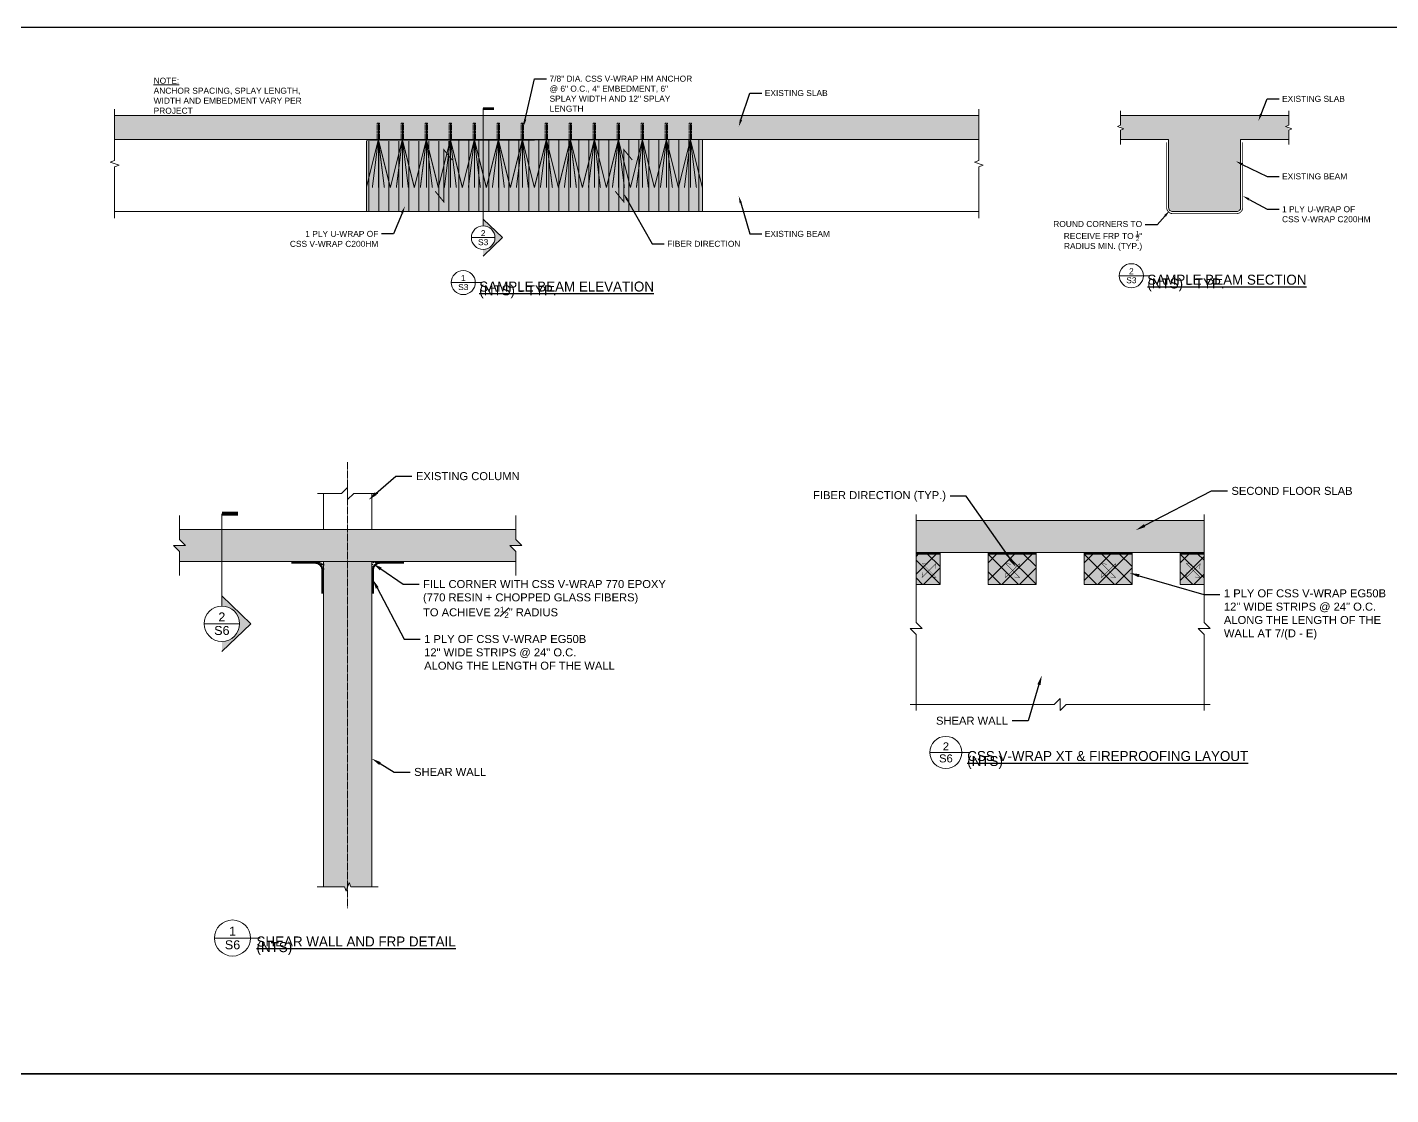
# Model space of a CAD drawing. Header units: inches. Extents: x 1159 to 9559, y -3650 to 1829.
# Drawn here: x 1995.5 to 2336.3, y 1381 to 1647.9 of the extents above; entities that cross this region are included whole.
import ezdxf
from ezdxf import colors
from ezdxf.entities.mleader import LeaderData, LeaderLine
from ezdxf.enums import TextEntityAlignment as Align
from ezdxf.math import Vec2, Vec3

# ---------------------------------------------------------------- set-up
doc = ezdxf.new("R2018")
doc.units = ezdxf.units.IN
doc.header["$MEASUREMENT"] = 0
doc.linetypes.add('CENTER2', pattern=[1.125, 0.75, -0.125, 0.125, -0.125])
doc.linetypes.add('HIDDEN2', pattern=[0.1875, 0.125, -0.0625])
for name, color, linetype, lineweight in [('STN-ANCHOR', 30, 'Continuous', 20), ('STN-ANNO-TEXT', 3, 'Continuous', 20), ('STN-ANNO-TITL-TEXT', 7, 'Continuous', 25), ('STN-EXST-THK', 115, 'Continuous', 9), ('STN-FRP', 5, 'Continuous', 20), ('STN-FRP@EL.', 5, 'Continuous', 70), ('STN-GRAY-Sc-25', 254, 'Continuous', 20), ('STN-GRID-ID', 6, 'Continuous', 20), ('STN-GRID-LINE', 10, 'CENTER2', 13), ('STN-HATCH', 253, 'Continuous', 9), ('STN-HDN-L', 4, 'HIDDEN2', 9), ('STN-REVS', 10, 'Continuous', 20)]:
    doc.layers.add(name, color=color, linetype=linetype, lineweight=lineweight)
doc.layers.add('STN-CONCRETE HATCH', color=253, linetype='Continuous', lineweight=9, transparency=0.75)
doc.layers.add('STN-VPORT', color=30, linetype='Continuous', plot=False)
doc.styles.add('24', font='swiss.ttf', dxfattribs={"height": 1.5})
doc.styles.add('32', font='swiss.ttf', dxfattribs={"height": 2})
doc.styles.add('DIMENSIONS', font='swiss.ttf')
doc.styles.get("Standard").update_dxf_attribs({"font": 'swiss.ttf'})
pattern_1 = [(37.5, (-601.4417, 1480.5096), (-0.03149668, 0.96341188), [0, -0.76, 0, -0.85, 0, -0.8125]), (7.5, (-601.4417, 1480.5096), (0.88488835, 1.41107303), [0, -0.41, 0, -0.685, 0, -0.2625]), (327.5, (-602.0567, 1480.5096), (1.55707093, 0.00282953), [0, -0.25, 0, -0.9, 0, -1.175]), (317.5, (-602.0567, 1480.5096), (1.5030633, 0.4388378), [0, -0.125, 0, -0.59, 0, -0.675])]

# ---------------------------------------------------------------- blocks, each defined once
blk = doc.blocks.new('*U21')
at = {"layer": 'STN-GRID-ID'}
for p, q in [((-0.375, 0), (0, 0)), ((0, 0), (0.1, 0))]:
    blk.add_line(p, q, dxfattribs=at)
blk.add_circle((-0.188, 0), 0.188, dxfattribs=at)
at = {"layer": 'STN-ANNO-TEXT', "style": 'DIMENSIONS'}
for tag, p in [('1', (-0.188, 0.071)), ('S1', (-0.188, -0.071))]:
    blk.add_attdef(tag, text='', height=0.0938, dxfattribs=at).set_placement(p, align=Align.MIDDLE_CENTER)
at = {"layer": 'STN-ANNO-TEXT', "lineweight": 30, "flags": 104}
blk.add_attdef('SCALE', text='', height=0.0938, dxfattribs=at).set_placement((0.062, -0.043), align=Align.TOP_LEFT)
at = {"layer": 'STN-ANNO-TITL-TEXT', "lineweight": 30, "flags": 104}
blk.add_attdef('DETAIL TITLE', text='', height=0.125, dxfattribs=at).set_placement((0.062, 0.016), align=Align.BOTTOM_LEFT)

msp = doc.modelspace()

# ---------------------------------------------------------------- hatches: boundary and pattern name
at = {"layer": 'STN-ANNO-TEXT'}
h = msp.add_hatch(dxfattribs=at)
h.set_pattern_fill('AR-SAND', color=256, scale=0.5)
h.set_pattern_definition(pattern_1)
h.paths.add_polyline_path([(2069.614, 1514.281), (2067.369, 1514.281), (2067.364, 1514.031, -0.4142136), (2069.364, 1512.031), (2069.614, 1512.03)])
h = msp.add_hatch(dxfattribs=at)
h.set_pattern_fill('AR-SAND', color=256, scale=0.5)
h.set_pattern_definition(pattern_1)
h.paths.add_polyline_path([(2081.614, 1514.281), (2083.86, 1514.281), (2083.864, 1514.031, 0.4142136), (2081.864, 1512.031), (2081.614, 1512.03)])
at = {"layer": 'STN-CONCRETE HATCH'}
h = msp.add_hatch(color=256, dxfattribs=at)
h.dxf.hatch_style = 1
h.paths.add_polyline_path([(2017.37, 1625.799), (2017.37, 1619.799), (2233.37, 1619.799), (2233.37, 1625.799)])
h = msp.add_hatch(color=256, dxfattribs=at)
h.dxf.hatch_style = 1
h.paths.add_polyline_path([(2298.817, 1619.799), (2310.817, 1619.799), (2310.817, 1622.799), (2309.993, 1623.099), (2310.817, 1623.399), (2310.817, 1625.799), (2268.817, 1625.799), (2268.817, 1622.799), (2269.642, 1622.499), (2268.817, 1622.199), (2268.817, 1619.799), (2280.817, 1619.799), (2280.817, 1602.799, 0.4142136), (2281.817, 1601.799), (2297.817, 1601.799, 0.4142136), (2298.817, 1602.799)])
h = msp.add_hatch(color=256, dxfattribs=at)
h.dxf.hatch_style = 1
h.paths.add_polyline_path([(2289.677, 1516.572), (2289.677, 1524.572), (2217.677, 1524.572), (2217.677, 1516.572)])
h = msp.add_hatch(color=256, dxfattribs=at)
h.dxf.hatch_style = 1
h.paths.add_polyline_path([(2075.614, 1522.281), (2044.17, 1522.281), (2044.17, 1514.281), (2075.614, 1514.281)])
h.paths.add_polyline_path([(2044.17, 1522.281), (2033.614, 1522.281), (2033.614, 1519.781), (2035.114, 1518.281), (2033.614, 1518.281), (2032.114, 1518.281), (2033.614, 1516.781), (2033.614, 1514.281), (2044.17, 1514.281)])
h.paths.add_polyline_path([(2117.614, 1519.781), (2117.614, 1522.281), (2075.614, 1522.281), (2075.614, 1514.281), (2117.614, 1514.281), (2117.614, 1516.781), (2116.114, 1518.281), (2117.614, 1518.281), (2119.114, 1518.281)])
h = msp.add_hatch(color=256, dxfattribs=at)
h.dxf.hatch_style = 1
h.paths.add_polyline_path([(2081.614, 1514.281), (2075.614, 1514.281), (2075.614, 1432.974), (2076.014, 1434.073), (2076.414, 1432.974), (2081.614, 1432.974)])
h.paths.add_polyline_path([(2075.614, 1514.281), (2069.614, 1514.281), (2069.614, 1432.974), (2074.814, 1432.974), (2075.214, 1431.875), (2075.614, 1432.974)])
at = {"layer": 'STN-FRP'}
h = msp.add_hatch(dxfattribs=at)
h.set_pattern_fill('ANSI31', color=256, scale=20, angle=45)
h.set_pattern_definition([(90, (1938.37, 1664.589), (-2.5, 0), [])])
h.paths.add_polyline_path([(2164.284, 1601.799), (2164.284, 1619.799), (2080.284, 1619.515), (2080.284, 1601.799)])
h = msp.add_hatch(dxfattribs=at)
h.set_pattern_fill('ANSI37', color=256, scale=25)
h.set_pattern_definition([(45, (-637.756, 1643.2578), (-2.2097087, 2.2097087), []), (135, (-637.756, 1643.2578), (-2.2097087, -2.2097087), [])])
h.paths.add_polyline_path([(2217.677, 1516.322), (2217.677, 1508.572), (2223.677, 1508.572), (2223.677, 1516.322)])
h = msp.add_hatch(dxfattribs=at)
h.set_pattern_fill('ANSI37', color=256, scale=25)
h.set_pattern_definition([(45, (-613.756, 1643.2578), (-2.2097087, 2.2097087), []), (135, (-613.756, 1643.2578), (-2.2097087, -2.2097087), [])])
h.paths.add_polyline_path([(2247.677, 1508.572), (2247.677, 1516.322), (2235.677, 1516.322), (2235.677, 1508.572)])
h = msp.add_hatch(dxfattribs=at)
h.set_pattern_fill('ANSI37', color=256, scale=25)
h.set_pattern_definition([(45, (-589.756, 1643.2578), (-2.2097087, 2.2097087), []), (135, (-589.756, 1643.2578), (-2.2097087, -2.2097087), [])])
h.paths.add_polyline_path([(2271.677, 1516.322), (2259.677, 1516.322), (2259.677, 1508.572), (2271.677, 1508.572)])
h = msp.add_hatch(dxfattribs=at)
h.set_pattern_fill('ANSI37', color=256, scale=25)
h.set_pattern_definition([(45, (-565.756, 1643.2578), (-2.2097087, 2.2097087), []), (135, (-565.756, 1643.2578), (-2.2097087, -2.2097087), [])])
h.paths.add_polyline_path([(2289.677, 1508.572), (2289.677, 1516.322), (2283.677, 1516.322), (2283.677, 1508.572)])
at = {"layer": 'STN-GRAY-Sc-25'}
h = msp.add_hatch(color=256, dxfattribs=at)
h.dxf.hatch_style = 1
h.paths.add_polyline_path([(2080.284, 1619.515), (2080.284, 1601.799), (2164.284, 1601.799), (2164.284, 1619.799)])
h = msp.add_hatch(color=256, dxfattribs=at)
h.dxf.hatch_style = 1
h.paths.add_polyline_path([(2223.677, 1516.322), (2217.677, 1516.322), (2217.677, 1508.572), (2223.677, 1508.572)])
h.paths.add_polyline_path([(2247.677, 1508.572), (2247.677, 1516.322), (2235.677, 1516.322), (2235.677, 1508.572)])
h.paths.add_polyline_path([(2271.677, 1508.572), (2271.677, 1516.322), (2259.677, 1516.322), (2259.677, 1508.572)])
h.paths.add_polyline_path([(2283.677, 1508.572), (2289.677, 1508.572), (2289.677, 1516.322), (2283.677, 1516.322)])
at = {"layer": 'STN-HATCH', "ltscale": 100}
for points in [[(2109.479, 1590.638), (2114.326, 1595.287), (2109.479, 1599.936), (2109.479, 1598.235, -0.4142136), (2112.427, 1595.287, -0.4142136), (2109.479, 1592.339)], [(2044.17, 1491.787), (2051.441, 1498.76), (2044.17, 1505.733), (2044.17, 1503.183, -0.4142136), (2048.593, 1498.76, -0.4142136), (2044.17, 1494.338)]]:
    msp.add_hatch(color=256, dxfattribs=at).paths.add_polyline_path(points)

# ---------------------------------------------------------------- linework, layer by layer
at = {"layer": 'STN-ANCHOR', "const_width": 0.25}
for points in [[(2083.284, 1619.799), (2083.284, 1623.799)], [(2089.284, 1619.799), (2089.284, 1623.799)], [(2095.284, 1619.799), (2095.284, 1623.799)], [(2101.284, 1619.799), (2101.284, 1623.799)], [(2107.284, 1619.799), (2107.284, 1623.799)], [(2113.284, 1619.799), (2113.284, 1623.799)], [(2119.284, 1619.799), (2119.284, 1623.799)], [(2125.284, 1619.799), (2125.284, 1623.799)], [(2131.284, 1619.799), (2131.284, 1623.799)], [(2137.284, 1619.799), (2137.284, 1623.799)], [(2143.284, 1619.799), (2143.284, 1623.799)], [(2149.284, 1619.799), (2149.284, 1623.799)], [(2155.284, 1619.799), (2155.284, 1623.799)], [(2161.284, 1619.799), (2161.284, 1623.799)], [(2080.284, 1607.799), (2083.284, 1619.799)], [(2083.284, 1619.799), (2081.784, 1607.799)], [(2083.284, 1619.799), (2084.784, 1607.799)], [(2083.284, 1619.799), (2086.284, 1607.799)], [(2083.284, 1619.799), (2083.284, 1607.799)], [(2086.284, 1607.799), (2089.284, 1619.799)], [(2089.284, 1619.799), (2087.784, 1607.799)], [(2089.284, 1619.799), (2090.784, 1607.799)], [(2089.284, 1619.799), (2092.284, 1607.799)], [(2089.284, 1619.799), (2089.284, 1607.799)], [(2092.284, 1607.799), (2095.284, 1619.799)], [(2095.284, 1619.799), (2093.784, 1607.799)], [(2095.284, 1619.799), (2096.784, 1607.799)], [(2095.284, 1619.799), (2098.284, 1607.799)], [(2095.284, 1619.799), (2095.284, 1607.799)], [(2098.284, 1607.799), (2101.284, 1619.799)], [(2101.284, 1619.799), (2099.784, 1607.799)], [(2101.284, 1619.799), (2102.784, 1607.799)], [(2101.284, 1619.799), (2104.284, 1607.799)], [(2101.284, 1619.799), (2101.284, 1607.799)], [(2104.284, 1607.799), (2107.284, 1619.799)], [(2107.284, 1619.799), (2105.784, 1607.799)], [(2107.284, 1619.799), (2108.784, 1607.799)], [(2107.284, 1619.799), (2110.284, 1607.799)], [(2107.284, 1619.799), (2107.284, 1607.799)], [(2110.284, 1607.799), (2113.284, 1619.799)], [(2113.284, 1619.799), (2111.784, 1607.799)], [(2113.284, 1619.799), (2114.784, 1607.799)], [(2113.284, 1619.799), (2116.284, 1607.799)], [(2113.284, 1619.799), (2113.284, 1607.799)], [(2116.284, 1607.799), (2119.284, 1619.799)], [(2119.284, 1619.799), (2117.784, 1607.799)], [(2119.284, 1619.799), (2120.784, 1607.799)], [(2119.284, 1619.799), (2122.284, 1607.799)], [(2119.284, 1619.799), (2119.284, 1607.799)], [(2122.284, 1607.799), (2125.284, 1619.799)], [(2125.284, 1619.799), (2123.784, 1607.799)], [(2125.284, 1619.799), (2126.784, 1607.799)], [(2125.284, 1619.799), (2128.284, 1607.799)], [(2125.284, 1619.799), (2125.284, 1607.799)], [(2128.284, 1607.799), (2131.284, 1619.799)], [(2131.284, 1619.799), (2129.784, 1607.799)], [(2131.284, 1619.799), (2132.784, 1607.799)], [(2131.284, 1619.799), (2134.284, 1607.799)], [(2131.284, 1619.799), (2131.284, 1607.799)], [(2134.284, 1607.799), (2137.284, 1619.799)], [(2137.284, 1619.799), (2135.784, 1607.799)], [(2137.284, 1619.799), (2138.784, 1607.799)], [(2137.284, 1619.799), (2140.284, 1607.799)], [(2137.284, 1619.799), (2137.284, 1607.799)], [(2140.284, 1607.799), (2143.284, 1619.799)], [(2143.284, 1619.799), (2141.784, 1607.799)], [(2143.284, 1619.799), (2144.784, 1607.799)], [(2143.284, 1619.799), (2146.284, 1607.799)], [(2143.284, 1619.799), (2143.284, 1607.799)], [(2146.284, 1607.799), (2149.284, 1619.799)], [(2149.284, 1619.799), (2147.784, 1607.799)], [(2149.284, 1619.799), (2150.784, 1607.799)], [(2149.284, 1619.799), (2152.284, 1607.799)], [(2149.284, 1619.799), (2149.284, 1607.799)], [(2152.284, 1607.799), (2155.284, 1619.799)], [(2155.284, 1619.799), (2153.784, 1607.799)], [(2155.284, 1619.799), (2156.784, 1607.799)], [(2155.284, 1619.799), (2158.284, 1607.799)], [(2155.284, 1619.799), (2155.284, 1607.799)], [(2158.284, 1607.799), (2161.284, 1619.799)], [(2161.284, 1619.799), (2159.784, 1607.799)], [(2161.284, 1619.799), (2162.784, 1607.799)], [(2161.284, 1619.799), (2164.284, 1607.799)], [(2161.284, 1619.799), (2161.284, 1607.799)]]:
    msp.add_lwpolyline(points, dxfattribs=at)
at = {"layer": 'STN-ANNO-TEXT'}
for points, const_width in [([(2097.493, 1606.881), (2099.617, 1604.276), (2099.617, 1610.799), (2099.617, 1617.323), (2101.741, 1614.718)], 0.25), ([(2142.492, 1606.881), (2144.616, 1604.276), (2144.616, 1610.799), (2144.616, 1617.323), (2146.74, 1614.718)], 0.25), ([(2220.498, 1513.648), (2219.244, 1513.775), (2220.974, 1512.045), (2222.704, 1510.316), (2221.45, 1510.443)], 0.0938), ([(2222.513, 1512.521), (2222.64, 1513.775), (2220.91, 1512.045), (2219.18, 1510.316), (2219.308, 1511.57)], 0.0938), ([(2241.376, 1513.648), (2240.122, 1513.775), (2241.851, 1512.045), (2243.581, 1510.316), (2242.327, 1510.443)], 0.0938), ([(2243.39, 1512.521), (2243.518, 1513.775), (2241.788, 1512.045), (2240.058, 1510.316), (2240.185, 1511.57)], 0.0938), ([(2265.376, 1513.648), (2264.122, 1513.775), (2265.851, 1512.045), (2267.581, 1510.316), (2266.327, 1510.443)], 0.0938), ([(2267.39, 1512.521), (2267.518, 1513.775), (2265.788, 1512.045), (2264.058, 1510.316), (2264.185, 1511.57)], 0.0938), ([(2286.553, 1513.648), (2285.299, 1513.775), (2287.028, 1512.045), (2288.758, 1510.316), (2287.504, 1510.443)], 0.0938), ([(2288.567, 1512.521), (2288.695, 1513.775), (2286.965, 1512.045), (2285.235, 1510.316), (2285.362, 1511.57)], 0.0938)]:
    msp.add_lwpolyline(points, dxfattribs=dict(at, const_width=const_width))
at = {"layer": 'STN-EXST-THK'}
for p, q in [((2017.37, 1625.799), (2233.37, 1625.799)), ((2268.817, 1625.799), (2310.817, 1625.799)), ((2233.37, 1619.799), (2017.37, 1619.799)), ((2280.817, 1619.799), (2268.817, 1619.799)), ((2310.817, 1619.799), (2298.817, 1619.799)), ((2233.37, 1601.799), (2017.37, 1601.799)), ((2069.614, 1531.281), (2069.614, 1522.281)), ((2081.614, 1522.281), (2081.614, 1531.281)), ((2217.677, 1524.572), (2289.677, 1524.572)), ((2033.614, 1522.281), (2117.614, 1522.281)), ((2289.677, 1516.572), (2217.677, 1516.572)), ((2033.614, 1514.281), (2117.614, 1514.281)), ((2069.614, 1514.281), (2069.614, 1432.974)), ((2081.614, 1432.974), (2081.614, 1514.281))]:
    msp.add_line(p, q, dxfattribs=at)
msp.add_lwpolyline([(2298.817, 1619.799), (2298.817, 1602.799, -0.4142136), (2297.817, 1601.799), (2281.817, 1601.799, -0.4142136), (2280.817, 1602.799), (2280.817, 1619.799)], format="xyb", dxfattribs=at)
at = {"layer": 'STN-FRP'}
for p, q in [((2223.677, 1508.572), (2223.677, 1516.572)), ((2235.677, 1508.572), (2235.677, 1516.572)), ((2247.677, 1508.572), (2247.677, 1516.572)), ((2259.677, 1508.572), (2259.677, 1516.572)), ((2271.677, 1508.572), (2271.677, 1516.572)), ((2283.677, 1508.572), (2283.677, 1516.572)), ((2223.677, 1508.572), (2217.677, 1508.572)), ((2247.677, 1508.572), (2235.677, 1508.572)), ((2271.677, 1508.572), (2259.677, 1508.572)), ((2289.677, 1508.572), (2283.677, 1508.572))]:
    msp.add_line(p, q, dxfattribs=at)
msp.add_lwpolyline([(2080.284, 1619.515), (2164.284, 1619.799), (2164.284, 1601.799), (2080.284, 1601.799)], close=True, dxfattribs=at)
at = {"layer": 'STN-FRP', "const_width": 0.2}
msp.add_lwpolyline([(2299.317, 1619.092), (2299.317, 1602.799, -0.4142136), (2297.817, 1601.299), (2281.817, 1601.299, -0.4142136), (2280.317, 1602.799), (2280.317, 1619.092)], format="xyb", dxfattribs=at)
at = {"layer": 'STN-FRP@EL.'}
for p, q in [((2067.364, 1514.031), (2061.614, 1514.031)), ((2083.864, 1514.031), (2089.614, 1514.031)), ((2217.677, 1516.322), (2223.677, 1516.322)), ((2235.677, 1516.322), (2247.677, 1516.322)), ((2259.677, 1516.322), (2271.677, 1516.322)), ((2283.677, 1516.322), (2289.677, 1516.322)), ((2069.364, 1506.281), (2069.364, 1512.031)), ((2081.864, 1506.281), (2081.864, 1512.031))]:
    msp.add_line(p, q, dxfattribs=at)
for centre, start, end in [((2067.364, 1512.031), 0, 90), ((2083.864, 1512.031), 90, 180)]:
    msp.add_arc(centre, 2, start, end, dxfattribs=at)
at = {"layer": 'STN-GRID-ID', "ltscale": 100}
for p, q in [((2109.479, 1598.235), (2109.479, 1627.557)), ((2109.479, 1599.936), (2114.326, 1595.287)), ((2112.427, 1595.287), (2106.531, 1595.287)), ((2114.326, 1595.287), (2109.479, 1590.638)), ((2044.17, 1503.183), (2044.17, 1526.244)), ((2044.17, 1505.733), (2051.441, 1498.76)), ((2048.593, 1498.76), (2039.748, 1498.76)), ((2051.441, 1498.76), (2044.17, 1491.787))]:
    msp.add_line(p, q, dxfattribs=at)
at = {"layer": 'STN-GRID-ID'}
for p, q in [((2068.114, 1531.281), (2074.114, 1531.281)), ((2074.114, 1531.281), (2075.614, 1532.781)), ((2075.614, 1531.281), (2075.614, 1532.781)), ((2075.614, 1529.781), (2077.114, 1531.281)), ((2075.614, 1531.281), (2075.614, 1529.781)), ((2077.114, 1531.281), (2083.114, 1531.281)), ((2033.614, 1525.781), (2033.614, 1519.781)), ((2117.614, 1525.781), (2117.614, 1519.781)), ((2033.614, 1518.281), (2032.114, 1518.281)), ((2032.114, 1518.281), (2033.614, 1516.781)), ((2033.614, 1519.781), (2035.114, 1518.281)), ((2033.614, 1518.281), (2035.114, 1518.281)), ((2033.614, 1516.781), (2033.614, 1510.781)), ((2117.614, 1518.281), (2116.114, 1518.281)), ((2116.114, 1518.281), (2117.614, 1516.781)), ((2117.614, 1519.781), (2119.114, 1518.281)), ((2117.614, 1518.281), (2119.114, 1518.281)), ((2117.614, 1516.781), (2117.614, 1510.781)), ((2252.177, 1478.572), (2253.677, 1480.072)), ((2253.677, 1478.572), (2253.677, 1480.072)), ((2216.177, 1478.572), (2252.177, 1478.572)), ((2253.677, 1478.572), (2253.677, 1477.072)), ((2253.677, 1477.072), (2255.177, 1478.572)), ((2255.177, 1478.572), (2291.177, 1478.572))]:
    msp.add_line(p, q, dxfattribs=at)
at = {"layer": 'STN-GRID-ID', "linetype": 'Continuous'}
for points in [[(2017.37, 1600.199), (2017.37, 1612.999), (2018.469, 1613.399), (2016.271, 1614.199), (2017.37, 1614.599), (2017.37, 1627.399)], [(2233.37, 1600.199), (2233.37, 1612.999), (2234.469, 1613.399), (2232.271, 1614.199), (2233.37, 1614.599), (2233.37, 1627.399)], [(2268.817, 1618.599), (2268.817, 1622.199), (2269.642, 1622.499), (2267.993, 1623.099), (2268.817, 1623.399), (2268.817, 1626.999)], [(2310.817, 1618.599), (2310.817, 1622.199), (2311.642, 1622.499), (2309.993, 1623.099), (2310.817, 1623.399), (2310.817, 1626.999)], [(2068.014, 1432.974), (2074.814, 1432.974), (2075.214, 1431.875), (2076.014, 1434.073), (2076.414, 1432.974), (2083.214, 1432.974)]]:
    msp.add_lwpolyline(points, dxfattribs=at)
at = {"layer": 'STN-GRID-ID'}
for points in [[(2217.677, 1526.072), (2217.677, 1505.072), (2217.677, 1499.072)], [(2289.677, 1526.072), (2289.677, 1505.072), (2289.677, 1499.072)], [(2217.677, 1499.072), (2219.177, 1497.572), (2217.677, 1497.572), (2216.177, 1497.572), (2217.677, 1496.072), (2217.677, 1477.072)], [(2289.677, 1499.072), (2291.177, 1497.572), (2289.677, 1497.572), (2288.177, 1497.572), (2289.677, 1496.072), (2289.677, 1477.072)]]:
    msp.add_lwpolyline(points, dxfattribs=at)
at = {"layer": 'STN-GRID-ID', "ltscale": 100}
for centre, radius in [((2109.479, 1595.287), 2.948), ((2044.17, 1498.76), 4.422)]:
    msp.add_circle(centre, radius, dxfattribs=at)
at = {"layer": 'STN-GRID-LINE'}
msp.add_line((2075.614, 1539.188), (2075.614, 1427.66), dxfattribs=at)
at = {"layer": 'STN-HATCH'}
for points, const_width in [([(2112.158, 1627.557), (2109.479, 1627.557)], 0.67), ([(2048.189, 1526.244), (2044.17, 1526.244)], 1.005)]:
    msp.add_lwpolyline(points, dxfattribs=dict(at, const_width=const_width))
at = {"layer": 'STN-HDN-L'}
for p, q in [((2083.009, 1619.799), (2083.009, 1623.941)), ((2083.009, 1623.941), (2083.284, 1623.941)), ((2083.559, 1623.941), (2083.284, 1623.941)), ((2083.559, 1619.799), (2083.559, 1623.941)), ((2089.009, 1619.799), (2089.009, 1623.941)), ((2089.009, 1623.941), (2089.284, 1623.941)), ((2089.559, 1623.941), (2089.284, 1623.941)), ((2089.559, 1619.799), (2089.559, 1623.941)), ((2095.009, 1619.799), (2095.009, 1623.941)), ((2095.009, 1623.941), (2095.284, 1623.941)), ((2095.559, 1623.941), (2095.284, 1623.941)), ((2095.559, 1619.799), (2095.559, 1623.941)), ((2101.009, 1619.799), (2101.009, 1623.941)), ((2101.009, 1623.941), (2101.284, 1623.941)), ((2101.559, 1623.941), (2101.284, 1623.941)), ((2101.559, 1619.799), (2101.559, 1623.941)), ((2107.009, 1619.799), (2107.009, 1623.941)), ((2107.009, 1623.941), (2107.284, 1623.941)), ((2107.559, 1623.941), (2107.284, 1623.941)), ((2107.559, 1619.799), (2107.559, 1623.941)), ((2113.009, 1619.799), (2113.009, 1623.941)), ((2113.009, 1623.941), (2113.284, 1623.941)), ((2113.559, 1623.941), (2113.284, 1623.941)), ((2113.559, 1619.799), (2113.559, 1623.941)), ((2119.009, 1619.799), (2119.009, 1623.941)), ((2119.009, 1623.941), (2119.284, 1623.941)), ((2119.559, 1623.941), (2119.284, 1623.941)), ((2119.559, 1619.799), (2119.559, 1623.941)), ((2125.009, 1619.799), (2125.009, 1623.941)), ((2125.009, 1623.941), (2125.284, 1623.941)), ((2125.559, 1623.941), (2125.284, 1623.941)), ((2125.559, 1619.799), (2125.559, 1623.941)), ((2131.009, 1619.799), (2131.009, 1623.941)), ((2131.009, 1623.941), (2131.284, 1623.941)), ((2131.559, 1623.941), (2131.284, 1623.941)), ((2131.559, 1619.799), (2131.559, 1623.941)), ((2137.009, 1619.799), (2137.009, 1623.941)), ((2137.009, 1623.941), (2137.284, 1623.941)), ((2137.559, 1623.941), (2137.284, 1623.941)), ((2137.559, 1619.799), (2137.559, 1623.941)), ((2143.009, 1619.799), (2143.009, 1623.941)), ((2143.009, 1623.941), (2143.284, 1623.941)), ((2143.559, 1623.941), (2143.284, 1623.941)), ((2143.559, 1619.799), (2143.559, 1623.941)), ((2149.009, 1619.799), (2149.009, 1623.941)), ((2149.009, 1623.941), (2149.284, 1623.941)), ((2149.559, 1623.941), (2149.284, 1623.941)), ((2149.559, 1619.799), (2149.559, 1623.941)), ((2155.009, 1619.799), (2155.009, 1623.941)), ((2155.009, 1623.941), (2155.284, 1623.941)), ((2155.559, 1623.941), (2155.284, 1623.941)), ((2155.559, 1619.799), (2155.559, 1623.941)), ((2161.009, 1619.799), (2161.009, 1623.941)), ((2161.009, 1623.941), (2161.284, 1623.941)), ((2161.559, 1623.941), (2161.284, 1623.941)), ((2161.559, 1619.799), (2161.559, 1623.941))]:
    msp.add_line(p, q, dxfattribs=at)
at = {"layer": 'STN-VPORT'}
for points in [[(1976.26, 1647.896), (2359.763, 1647.896), (2359.763, 1386.218), (1976.26, 1386.218)], [(1976.26, 1386.218), (2359.763, 1386.218), (2359.763, 1124.54), (1976.26, 1124.54)]]:
    msp.add_lwpolyline(points, close=True, dxfattribs=at)

# ---------------------------------------------------------------- block references
ref = msp.add_blockref('*U21', (2274.5, 1585.771), dxfattribs=dict(xscale=16, yscale=16, zscale=16))
lines = msp.add_mtext('{\\LSAMPLE BEAM SECTION}', dxfattribs={"layer": 'STN-ANNO-TITL-TEXT', "insert": (2275.5, 1586.027), "char_height": 2.5, "attachment_point": 1})
ref.add_attrib('DETAIL TITLE', '', (2275.5, 1586.027), dxfattribs={"flags": 104}).embed_mtext(lines)
ref.add_attrib('1', '2', dxfattribs={"layer": 'STN-ANNO-TEXT', "height": 1.5, "style": 'DIMENSIONS'}).set_placement((2271.5, 1586.901), align=Align.MIDDLE_CENTER)
ref.add_attrib('S1', 'S3', dxfattribs={"layer": 'STN-ANNO-TEXT', "height": 1.5, "style": 'DIMENSIONS'}).set_placement((2271.5, 1584.641), align=Align.MIDDLE_CENTER)
lines = msp.add_mtext('(NTS) - TYP.', dxfattribs={"layer": 'STN-ANNO-TEXT', "insert": (2275.5, 1585.088), "char_height": 2.5, "attachment_point": 1})
ref.add_attrib('SCALE', '', (2275.5, 1585.088), dxfattribs={"flags": 104}).embed_mtext(lines)
ref = msp.add_blockref('*U21', (2107.513, 1584.058), dxfattribs=dict(xscale=16, yscale=16, zscale=16))
lines = msp.add_mtext('{\\LSAMPLE BEAM ELEVATION}', dxfattribs={"layer": 'STN-ANNO-TITL-TEXT', "insert": (2108.513, 1584.314), "char_height": 2.5, "attachment_point": 1})
ref.add_attrib('DETAIL TITLE', '', (2108.513, 1584.314), dxfattribs={"flags": 104}).embed_mtext(lines)
ref.add_attrib('1', '1', dxfattribs={"layer": 'STN-ANNO-TEXT', "height": 1.5, "style": 'DIMENSIONS'}).set_placement((2104.513, 1585.188), align=Align.MIDDLE_CENTER)
ref.add_attrib('S1', 'S3', dxfattribs={"layer": 'STN-ANNO-TEXT', "height": 1.5, "style": 'DIMENSIONS'}).set_placement((2104.513, 1582.928), align=Align.MIDDLE_CENTER)
lines = msp.add_mtext('(NTS) - TYP.', dxfattribs={"layer": 'STN-ANNO-TEXT', "insert": (2108.513, 1583.375), "char_height": 2.5, "attachment_point": 1})
ref.add_attrib('SCALE', '', (2108.513, 1583.375), dxfattribs={"flags": 104}).embed_mtext(lines)
ref = msp.add_blockref('*U21', (2229.146, 1466.585), dxfattribs=dict(xscale=21.33333333333333, yscale=21.33333333333333, zscale=21.33333333333333))
lines = msp.add_mtext('{\\LCSS V-WRAP XT & FIREPROOFING LAYOUT}', dxfattribs={"layer": 'STN-ANNO-TITL-TEXT', "insert": (2230.479, 1466.926), "char_height": 2.5, "attachment_point": 1})
ref.add_attrib('DETAIL TITLE', '', (2230.479, 1466.926), dxfattribs={"flags": 104}).embed_mtext(lines)
ref.add_attrib('1', '2', dxfattribs={"layer": 'STN-ANNO-TEXT', "height": 2, "style": 'DIMENSIONS'}).set_placement((2225.146, 1468.091), align=Align.MIDDLE_CENTER)
ref.add_attrib('S1', 'S6', dxfattribs={"layer": 'STN-ANNO-TEXT', "height": 2, "style": 'DIMENSIONS'}).set_placement((2225.146, 1465.078), align=Align.MIDDLE_CENTER)
lines = msp.add_mtext('(NTS)', dxfattribs={"layer": 'STN-ANNO-TEXT', "insert": (2230.479, 1465.674), "char_height": 2.5, "attachment_point": 1})
ref.add_attrib('SCALE', '', (2230.479, 1465.674), dxfattribs={"flags": 104}).embed_mtext(lines)
ref = msp.add_blockref('*U21', (2051.337, 1420.167), dxfattribs=dict(xscale=24, yscale=24, zscale=24))
lines = msp.add_mtext('{\\LSHEAR WALL AND FRP DETAIL}', dxfattribs={"layer": 'STN-ANNO-TITL-TEXT', "insert": (2052.837, 1420.551), "char_height": 2.5, "attachment_point": 1})
ref.add_attrib('DETAIL TITLE', '', (2052.837, 1420.551), dxfattribs={"flags": 104}).embed_mtext(lines)
ref.add_attrib('1', '1', dxfattribs={"layer": 'STN-ANNO-TEXT', "height": 2.25, "style": 'DIMENSIONS'}).set_placement((2046.837, 1421.862), align=Align.MIDDLE_CENTER)
ref.add_attrib('S1', 'S6', dxfattribs={"layer": 'STN-ANNO-TEXT', "height": 2.25, "style": 'DIMENSIONS'}).set_placement((2046.837, 1418.472), align=Align.MIDDLE_CENTER)
lines = msp.add_mtext('(NTS)', dxfattribs={"layer": 'STN-ANNO-TEXT', "insert": (2052.837, 1419.142), "char_height": 2.5, "attachment_point": 1})
ref.add_attrib('SCALE', '', (2052.837, 1419.142), dxfattribs={"flags": 104}).embed_mtext(lines)

# ---------------------------------------------------------------- texts
at = {"layer": 'STN-ANNO-TEXT', "style": 'DIMENSIONS'}
for tag, text, height, p in [('S3', 'S1', 1.5, (2109.479, 1594.157)), ('2', '1', 1.5, (2109.479, 1596.417)), ('2', '1', 2.25, (2044.17, 1500.455)), ('S6', 'S1', 2.25, (2044.17, 1497.065))]:
    msp.add_attdef(tag, text=text, height=height, dxfattribs=at).set_placement(p, align=Align.MIDDLE_CENTER)
at = {"layer": 'STN-REVS', "insert": (2027.116, 1635.281), "char_height": 1.5, "width": 43.37216, "attachment_point": 1, "style": '24'}
msp.add_mtext('{\\LNOTE:\\P}ANCHOR SPACING, SPLAY LENGTH, WIDTH AND EMBEDMENT VARY PER PROJECT', dxfattribs=at)

# ---------------------------------------------------------------- leaders
at = {"layer": 'STN-ANNO-TEXT'}
ml = msp.add_multileader_mtext('Standard', dxfattribs=at)
ml.set_content('7/8" DIA. CSS V-WRAP HM ANCHOR @ 6" O.C., 4" EMBEDMENT, 6" SPLAY WIDTH AND 12" SPLAY LENGTH', color=256, style='24')
ml.set_leader_properties()
ml.build(insert=Vec2(0, 0))
ml.multileader.update_dxf_attribs({"dogleg_length": 3, "arrow_head_size": 1.812})
ctx = ml.context
ctx.base_point, ctx.char_height, ctx.arrow_head_size, ctx.landing_gap_size, ctx.plane_origin = Vec3(2125.319, 1635.021), 1.5, 1.812, 0.75, Vec3(2119.559, 1623.046)
notes = []
notes.append((ctx, [(0, (1, 1, 0), (2122.319, 1635.021), (1, 0), 3, [(0, [(2119.559, 1623.046)], 0, [])])]))
ctx.mtext.insert, ctx.mtext.width, ctx.mtext.flow_direction = Vec3(2126.069, 1635.792), 36.01402, 5
ml = msp.add_multileader_mtext('Standard', dxfattribs=at)
ml.set_content('EXISTING SLAB', color=256, style='24')
ml.set_leader_properties()
ml.build(insert=Vec2(0, 0))
ml.multileader.update_dxf_attribs({"dogleg_length": 3, "arrow_head_size": 1.812})
ctx = ml.context
ctx.base_point, ctx.char_height, ctx.arrow_head_size, ctx.landing_gap_size, ctx.plane_origin = Vec3(2179.119, 1631.426), 1.5, 1.812, 0.75, Vec3(2173.36, 1623.046)
notes.append((ctx, [(0, (1, 1, 0), (2176.119, 1631.426), (1, 0), 3, [(0, [(2173.36, 1623.046)], 0, [])])]))
ctx.mtext.insert, ctx.mtext.flow_direction = Vec3(2179.869, 1632.197), 5
ml = msp.add_multileader_mtext('Standard', dxfattribs=at)
ml.set_content('EXISTING SLAB', color=256, style='24')
ml.set_leader_properties()
ml.build(insert=Vec2(0, 0))
ml.multileader.update_dxf_attribs({"dogleg_length": 3, "arrow_head_size": 1.812})
ctx = ml.context
ctx.base_point, ctx.char_height, ctx.arrow_head_size, ctx.landing_gap_size, ctx.plane_origin = Vec3(2308.411, 1629.975), 1.5, 1.812, 0.75, Vec3(2326.409, 1610.391)
notes.append((ctx, [(0, (1, 1, 0), (2305.411, 1629.975), (1, 0), 3, [(0, [(2303.25, 1624.473)], 0, [])])]))
ctx.mtext.insert, ctx.mtext.flow_direction = Vec3(2309.161, 1630.746), 5
ml = msp.add_multileader_mtext('Standard', dxfattribs=at)
ml.set_content('EXISTING BEAM', color=256, style='24')
ml.set_leader_properties()
ml.build(insert=Vec2(0, 0))
ml.multileader.update_dxf_attribs({"dogleg_length": 3, "arrow_head_size": 1.812})
ctx = ml.context
ctx.base_point, ctx.char_height, ctx.arrow_head_size, ctx.landing_gap_size, ctx.plane_origin = Vec3(2308.411, 1610.586), 1.5, 1.812, 0.75, Vec3(2302.652, 1620.077)
notes.append((ctx, [(0, (1, 1, 0), (2305.411, 1610.586), (1, 0), 3, [(0, [(2297.581, 1614.412)], 0, [])])]))
ctx.mtext.insert, ctx.mtext.flow_direction = Vec3(2309.161, 1611.357), 5
ml = msp.add_multileader_mtext('Standard', dxfattribs=at)
ml.set_content('FIBER DIRECTION', color=256, style='24')
ml.set_leader_properties()
ml.build(insert=Vec2(0, 0))
ml.multileader.update_dxf_attribs({"dogleg_length": 3, "arrow_head_size": 1.812})
ctx = ml.context
ctx.base_point, ctx.char_height, ctx.arrow_head_size, ctx.landing_gap_size, ctx.plane_origin = Vec3(2154.76, 1593.727), 1.5, 1.812, 0.75, Vec3(2151.335, 1596.745)
notes.append((ctx, [(0, (1, 1, 0), (2151.76, 1593.727), (1, 0), 3, [(0, [(2144.616, 1606.3)], 0, [])])]))
ctx.mtext.insert, ctx.mtext.flow_direction = Vec3(2155.51, 1594.498), 5
ml = msp.add_multileader_mtext('Standard', dxfattribs=at)
ml.set_content('EXISTING BEAM', color=256, style='24')
ml.set_leader_properties()
ml.build(insert=Vec2(0, 0))
ml.multileader.update_dxf_attribs({"dogleg_length": 3, "arrow_head_size": 1.812})
ctx = ml.context
ctx.base_point, ctx.char_height, ctx.arrow_head_size, ctx.landing_gap_size, ctx.plane_origin = Vec3(2179.119, 1596.219), 1.5, 1.812, 0.75, Vec3(2173.36, 1605.71)
notes.append((ctx, [(0, (1, 1, 0), (2176.119, 1596.219), (1, 0), 3, [(0, [(2173.36, 1605.71)], 0, [])])]))
ctx.mtext.insert, ctx.mtext.flow_direction = Vec3(2179.869, 1596.989), 5
ml = msp.add_multileader_mtext('Standard', dxfattribs=at)
ml.set_content('1 PLY U-WRAP OF\\PCSS V-WRAP C200HM', color=256, style='24')
ml.set_leader_properties()
ml.build(insert=Vec2(0, 0))
ml.multileader.update_dxf_attribs({"dogleg_length": 3, "arrow_head_size": 1.812})
ctx = ml.context
ctx.base_point, ctx.char_height, ctx.arrow_head_size, ctx.landing_gap_size, ctx.plane_origin = Vec3(2308.411, 1602.386), 1.5, 1.812, 0.75, Vec3(2282.237, 1612.519)
notes.append((ctx, [(1, (1, 1, 0), (2305.411, 1602.386), (1, 0), 3, [(0, [(2299.317, 1605.733)], 0, [])])]))
ctx.mtext.insert, ctx.mtext.flow_direction = Vec3(2309.161, 1603.157), 5
ml = msp.add_multileader_mtext('Standard', dxfattribs=at)
ml.set_content('1 PLY U-WRAP OF\\PCSS V-WRAP C200HM', color=256, style='24')
ml.set_leader_properties()
ml.build(insert=Vec2(0, 0))
ml.multileader.update_dxf_attribs({"dogleg_length": 3, "arrow_head_size": 1.812})
ctx = ml.context
ctx.base_point, ctx.char_height, ctx.arrow_head_size, ctx.landing_gap_size, ctx.plane_origin = Vec3(2061.472, 1596.219), 1.5, 1.812, 0.75, Vec3(2089.913, 1603.119)
ctx.text_align_type = 2
notes.append((ctx, [(0, (1, 1, 0), (2087.036, 1596.219), (-1, 0), 3, [(0, [(2089.913, 1603.119)], 0, [])])]))
ctx.mtext.insert, ctx.mtext.alignment, ctx.mtext.flow_direction = Vec3(2083.286, 1596.989), 3, 5
ml = msp.add_multileader_mtext('Standard', dxfattribs=at)
ml.set_content('\\A1;ROUND CORNERS TO RECEIVE FRP TO {\\H0.7x;\\S1/2;}" RADIUS MIN. (TYP.)', color=256, style='24')
ml.set_leader_properties()
ml.build(insert=Vec2(0, 0))
ml.multileader.update_dxf_attribs({"dogleg_length": 3, "arrow_head_size": 1.812})
ctx = ml.context
ctx.base_point, ctx.char_height, ctx.arrow_head_size, ctx.landing_gap_size, ctx.plane_origin = Vec3(2252.258, 1598.494), 1.5, 1.812, 0.75, Vec3(2281.11, 1602.092)
ctx.text_align_type = 2
notes.append((ctx, [(0, (1, 1, 0), (2277.954, 1598.494), (-1, 0), 3, [(0, [(2281.11, 1602.092)], 0, [])])]))
ctx.mtext.insert, ctx.mtext.width, ctx.mtext.alignment, ctx.mtext.flow_direction = Vec3(2274.204, 1599.46), 23.08709, 3, 5
ml = msp.add_multileader_mtext('Standard', dxfattribs=at)
ml.set_content('EXISTING COLUMN', color=256, style='32')
ml.set_leader_properties()
ml.build(insert=Vec2(0, 0))
ml.multileader.update_dxf_attribs({"dogleg_length": 4, "arrow_head_size": 2.438})
ctx = ml.context
ctx.base_point, ctx.char_height, ctx.arrow_head_size, ctx.landing_gap_size, ctx.plane_origin = Vec3(2091.684, 1535.631), 2, 2.438, 1, Vec3(2080.829, 1529.701)
notes.append((ctx, [(0, (1, 1, 0), (2087.684, 1535.631), (1, 0), 4, [(0, [(2080.829, 1529.701)], 0, [])])]))
ctx.mtext.insert, ctx.mtext.flow_direction = Vec3(2092.684, 1536.659), 5
ml = msp.add_multileader_mtext('Standard', dxfattribs=at)
ml.set_content('FIBER DIRECTION{\\A1; (TYP.)}', color=256, style='32')
ml.set_leader_properties()
ml.build(insert=Vec2(0, 0))
ml.multileader.update_dxf_attribs({"dogleg_length": 4, "arrow_head_size": 2.438})
ctx = ml.context
ctx.base_point, ctx.char_height, ctx.arrow_head_size, ctx.landing_gap_size, ctx.plane_origin = Vec3(2192.941, 1530.618), 2, 2.438, 1, Vec3(2063.33, 1583.64)
ctx.text_align_type = 2
notes.append((ctx, [(1, (1, 1, 0), (2230.167, 1530.618), (-1, 0), 4, [(0, [(2242.653, 1512.91)], 0, [])])]))
ctx.mtext.insert, ctx.mtext.width, ctx.mtext.alignment, ctx.mtext.flow_direction = Vec3(2225.167, 1531.905), 79.62347, 3, 5
ml = msp.add_multileader_mtext('Standard', dxfattribs=at)
ml.set_content('SECOND FLOOR SLAB', color=256, style='32')
ml.set_leader_properties()
ml.build(insert=Vec2(0, 0))
ml.multileader.update_dxf_attribs({"dogleg_length": 4, "arrow_head_size": 2.438})
ctx = ml.context
ctx.base_point, ctx.char_height, ctx.arrow_head_size, ctx.landing_gap_size, ctx.plane_origin = Vec3(2295.512, 1531.944), 2, 2.438, 1, Vec3(2272.64, 1529.16)
notes.append((ctx, [(0, (1, 1, 0), (2291.512, 1531.944), (1, 0), 4, [(0, [(2272.64, 1522.158)], 0, [])])]))
ctx.mtext.insert, ctx.mtext.flow_direction = Vec3(2296.512, 1532.972), 5
ml = msp.add_multileader_mtext('Standard', dxfattribs=at)
ml.set_content('\\A1;FILL CORNER WITH CSS V-WRAP 770 EPOXY\\P(770 RESIN + CHOPPED GLASS FIBERS) \\PTO ACHIEVE 2{\\H0.7x;\\S1#2;}" RADIUS', color=256, style='32')
ml.set_leader_properties()
ml.build(insert=Vec2(0, 0))
ml.multileader.update_dxf_attribs({"dogleg_length": 4, "arrow_head_size": 2.438})
ctx = ml.context
ctx.base_point, ctx.char_height, ctx.arrow_head_size, ctx.landing_gap_size, ctx.plane_origin = Vec3(2093.45, 1508.652), 2, 2.438, 1, Vec3(2081.864, 1519.917)
notes.append((ctx, [(0, (1, 1, 0), (2089.45, 1508.652), (1, 0), 4, [(0, [(2081.864, 1513.822)], 0, [])])]))
ctx.mtext.insert, ctx.mtext.flow_direction = Vec3(2094.45, 1509.68), 5
ml = msp.add_multileader_mtext('Standard', dxfattribs=at)
ml.set_content('1 PLY OF CSS V-WRAP EG50B\\P12" WIDE STRIPS @ 24" O.C.\\PALONG THE LENGTH OF THE WALL', color=256, style='32')
ml.set_leader_properties()
ml.build(insert=Vec2(0, 0))
ml.multileader.update_dxf_attribs({"dogleg_length": 4, "arrow_head_size": 2.438})
ctx = ml.context
ctx.base_point, ctx.char_height, ctx.arrow_head_size, ctx.landing_gap_size, ctx.plane_origin = Vec3(2093.729, 1494.904), 2, 2.438, 1, Vec3(2082.524, 1506.937)
notes.append((ctx, [(0, (1, 1, 0), (2089.729, 1494.904), (1, 0), 4, [(0, [(2081.874, 1509.868)], 0, [])])]))
ctx.mtext.insert, ctx.mtext.flow_direction = Vec3(2094.729, 1495.932), 5
ml = msp.add_multileader_mtext('Standard', dxfattribs=at)
ml.set_content('1 PLY OF CSS V-WRAP EG50B\\P12" WIDE STRIPS @ 24" O.C.\\PALONG THE LENGTH OF THE \\PWALL AT 7/(D - E)', color=256, style='32')
ml.set_leader_properties()
ml.build(insert=Vec2(0, 0))
ml.multileader.update_dxf_attribs({"dogleg_length": 4, "arrow_head_size": 2.438})
ctx = ml.context
ctx.base_point, ctx.char_height, ctx.arrow_head_size, ctx.landing_gap_size, ctx.plane_origin = Vec3(2293.633, 1506.072), 2, 2.438, 1, Vec3(2271.902, 1511.447)
notes.append((ctx, [(0, (1, 1, 0), (2289.633, 1506.072), (1, 0), 4, [(0, [(2271.085, 1511.447)], 0, [])])]))
ctx.mtext.insert, ctx.mtext.flow_direction = Vec3(2294.633, 1507.36), 5
ml = msp.add_multileader_mtext('Standard', dxfattribs=at)
ml.set_content('SHEAR WALL', color=256, style='32')
ml.set_leader_properties()
ml.build(insert=Vec2(0, 0))
ml.multileader.update_dxf_attribs({"dogleg_length": 4, "arrow_head_size": 2.438})
ctx = ml.context
ctx.base_point, ctx.char_height, ctx.arrow_head_size, ctx.landing_gap_size, ctx.plane_origin = Vec3(2222.576, 1474.483), 2, 2.438, 1, Vec3(2205.482, 1471.699)
ctx.text_align_type = 2
notes.append((ctx, [(1, (1, 1, 0), (2245.677, 1474.483), (-1, 0), 4, [(0, [(2249.114, 1485.858)], 0, [])])]))
ctx.mtext.insert, ctx.mtext.alignment, ctx.mtext.flow_direction = Vec3(2240.677, 1475.509), 3, 5
ml = msp.add_multileader_mtext('Standard', dxfattribs=at)
ml.set_content('SHEAR WALL', color=256, style='32')
ml.set_leader_properties()
ml.build(insert=Vec2(0, 0))
ml.multileader.update_dxf_attribs({"dogleg_length": 4, "arrow_head_size": 2.438})
ctx = ml.context
ctx.base_point, ctx.char_height, ctx.arrow_head_size, ctx.landing_gap_size, ctx.plane_origin = Vec3(2091.226, 1461.677), 2, 2.438, 1, Vec3(2079.798, 1480.531)
notes.append((ctx, [(0, (1, 1, 0), (2087.226, 1461.677), (1, 0), 4, [(0, [(2081.614, 1465.042)], 0, [])])]))
ctx.mtext.insert, ctx.mtext.flow_direction = Vec3(2092.226, 1462.704), 5
for ctx, leaders in notes:
    for number, flags, end, landing, length, lines in leaders:
        leader = LeaderData()
        leader.index, (leader.has_last_leader_line, leader.has_dogleg_vector, leader.attachment_direction) = number, flags
        leader.last_leader_point, leader.dogleg_vector, leader.dogleg_length = Vec3(end), Vec3(landing), length
        for number, points, colour, breaks in lines:
            line = LeaderLine()
            line.index, line.vertices, line.color, line.breaks = number, Vec3.list(points), colors.encode_raw_color(colour), breaks
            leader.lines.append(line)
        ctx.leaders.append(leader)

doc.saveas('drawing.dxf')
